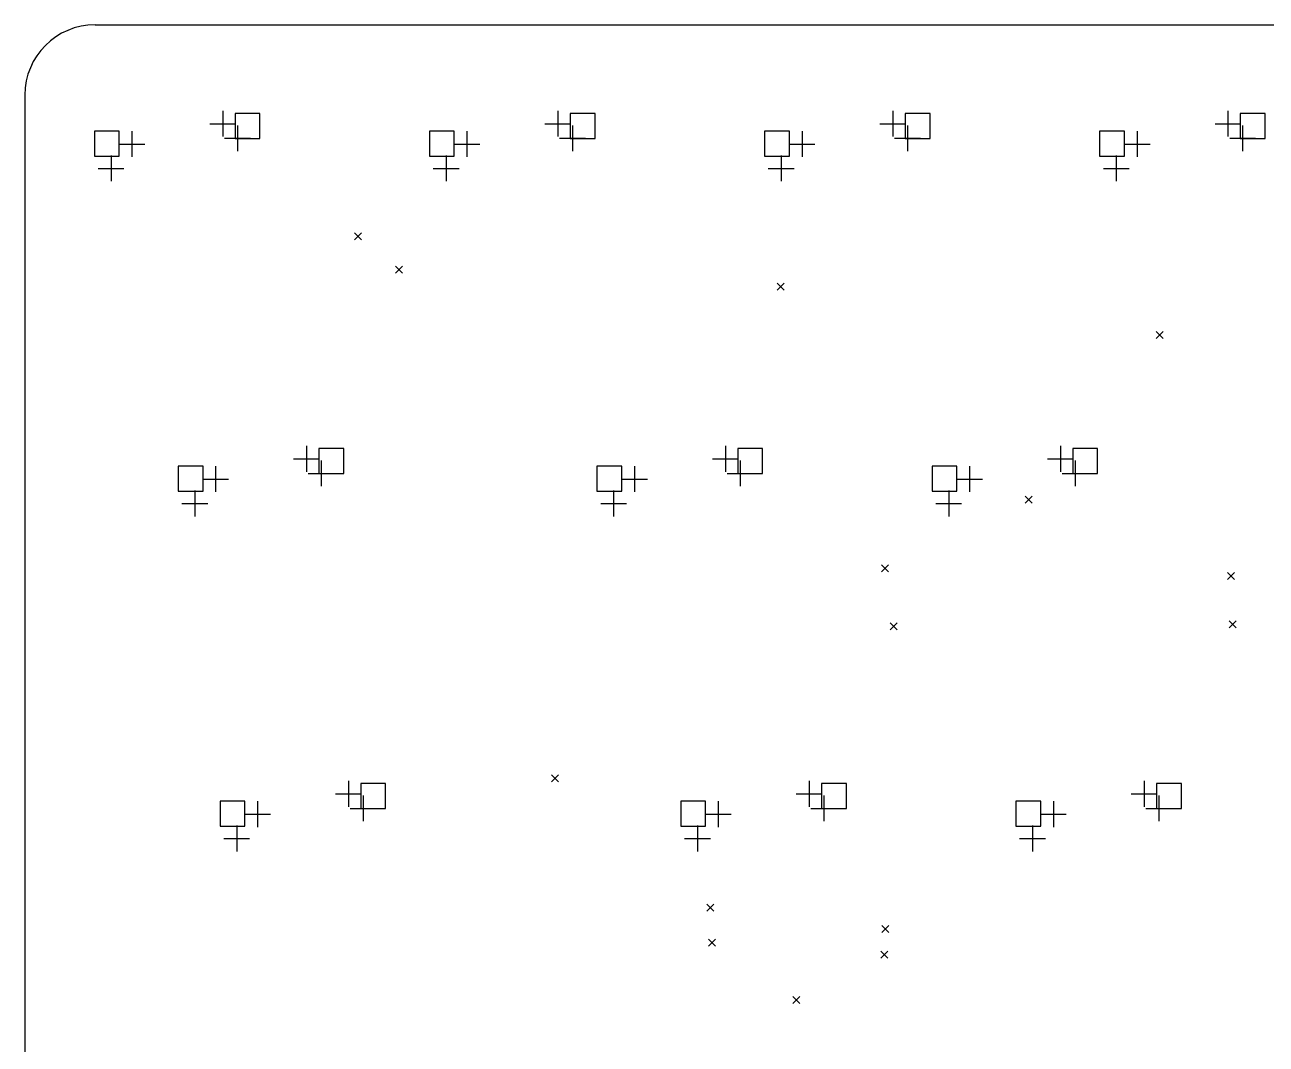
# Model space of a CAD drawing. Extents: x -0.1 to 11.2, y -4.6 to 0.
# Drawn here: x 0 to 2.778, y -2.282 to 0 of the extents above; entities that cross this region are included whole.
import ezdxf

# ---------------------------------------------------------------- set-up
doc = ezdxf.new("R2010")
doc.units = 0
doc.header["$MEASUREMENT"] = 0
doc.layers.add('BLACK', color=7, linetype='CONTINUOUS')

msp = doc.modelspace()

# ---------------------------------------------------------------- linework, layer by layer
at = {"layer": 'BLACK', "linetype": 'CONTINUOUS'}
for p, q in [((0.15748, 0), (11.063, 0)), ((0, -0.15748), (0, -3.77953)), ((0.442953, -0.192461), (0.442953, -0.250335)), ((1.19295, -0.192461), (1.19295, -0.250335)), ((1.94295, -0.192461), (1.94295, -0.250335)), ((2.69295, -0.192461), (2.69295, -0.250335)), ((0.414016, -0.221398), (0.47189, -0.221398)), ((0.526304, -0.198677), (0.470625, -0.198677)), ((0.470625, -0.198677), (0.470625, -0.254355)), ((0.526304, -0.254355), (0.526304, -0.198677)), ((1.16402, -0.221398), (1.22189, -0.221398)), ((1.2763, -0.198677), (1.22063, -0.198677)), ((1.22063, -0.198677), (1.22063, -0.254355)), ((1.2763, -0.254355), (1.2763, -0.198677)), ((1.91402, -0.221398), (1.97189, -0.221398)), ((2.0263, -0.198677), (1.97063, -0.198677)), ((1.97063, -0.198677), (1.97063, -0.254355)), ((2.0263, -0.254355), (2.0263, -0.198677)), ((2.66402, -0.221398), (2.72189, -0.221398)), ((2.7763, -0.198677), (2.72063, -0.198677)), ((2.72063, -0.198677), (2.72063, -0.254355)), ((2.7763, -0.254355), (2.7763, -0.198677)), ((0.211343, -0.238047), (0.155665, -0.238047)), ((0.155665, -0.238047), (0.155665, -0.293725)), ((0.211343, -0.293725), (0.211343, -0.238047)), ((0.239606, -0.237933), (0.239606, -0.295807)), ((0.475827, -0.225138), (0.475827, -0.283012)), ((0.961343, -0.238047), (0.905665, -0.238047)), ((0.905665, -0.238047), (0.905665, -0.293725)), ((0.961343, -0.293725), (0.961343, -0.238047)), ((0.989606, -0.237933), (0.989606, -0.295807)), ((1.22583, -0.225138), (1.22583, -0.283012)), ((1.71134, -0.238047), (1.65566, -0.238047)), ((1.65566, -0.238047), (1.65566, -0.293725)), ((1.71134, -0.293725), (1.71134, -0.238047)), ((1.73961, -0.237933), (1.73961, -0.295807)), ((1.97583, -0.225138), (1.97583, -0.283012)), ((2.46134, -0.238047), (2.40566, -0.238047)), ((2.40566, -0.238047), (2.40566, -0.293725)), ((2.46134, -0.293725), (2.46134, -0.238047)), ((2.48961, -0.237933), (2.48961, -0.295807)), ((2.72583, -0.225138), (2.72583, -0.283012)), ((0.210669, -0.26687), (0.268543, -0.26687)), ((0.44689, -0.254075), (0.504764, -0.254075)), ((0.470625, -0.254355), (0.526304, -0.254355)), ((0.960669, -0.26687), (1.01854, -0.26687)), ((1.19689, -0.254075), (1.25476, -0.254075)), ((1.22063, -0.254355), (1.2763, -0.254355)), ((1.71067, -0.26687), (1.76854, -0.26687)), ((1.94689, -0.254075), (2.00476, -0.254075)), ((1.97063, -0.254355), (2.0263, -0.254355)), ((2.46067, -0.26687), (2.51854, -0.26687)), ((2.69689, -0.254075), (2.75476, -0.254075)), ((2.72063, -0.254355), (2.7763, -0.254355)), ((0.155665, -0.293725), (0.211343, -0.293725)), ((0.192953, -0.292461), (0.192953, -0.350335)), ((0.905665, -0.293725), (0.961343, -0.293725)), ((0.942953, -0.292461), (0.942953, -0.350335)), ((1.65566, -0.293725), (1.71134, -0.293725)), ((1.69295, -0.292461), (1.69295, -0.350335)), ((2.40566, -0.293725), (2.46134, -0.293725)), ((2.44295, -0.292461), (2.44295, -0.350335)), ((0.164016, -0.321398), (0.22189, -0.321398)), ((0.914016, -0.321398), (0.97189, -0.321398)), ((1.66402, -0.321398), (1.72189, -0.321398)), ((2.41402, -0.321398), (2.47189, -0.321398)), ((0.738189, -0.465748), (0.753937, -0.481496)), ((0.753937, -0.465748), (0.738189, -0.481496)), ((0.829528, -0.540551), (0.845276, -0.556299)), ((0.845276, -0.540551), (0.829528, -0.556299)), ((1.68402, -0.578583), (1.69976, -0.594331)), ((1.69976, -0.578583), (1.68402, -0.594331)), ((2.53228, -0.68622), (2.54803, -0.701969)), ((2.54803, -0.68622), (2.53228, -0.701969)), ((0.630453, -0.942461), (0.630453, -1.00033)), ((1.56795, -0.942461), (1.56795, -1.00033)), ((2.31795, -0.942461), (2.31795, -1.00033)), ((0.601516, -0.971398), (0.65939, -0.971398)), ((0.713804, -0.948677), (0.658125, -0.948677)), ((0.658125, -0.948677), (0.658125, -1.00435)), ((0.713804, -1.00435), (0.713804, -0.948677)), ((1.53902, -0.971398), (1.59689, -0.971398)), ((1.6513, -0.948677), (1.59563, -0.948677)), ((1.59563, -0.948677), (1.59563, -1.00435)), ((1.6513, -1.00435), (1.6513, -0.948677)), ((2.28902, -0.971398), (2.34689, -0.971398)), ((2.4013, -0.948677), (2.34563, -0.948677)), ((2.34563, -0.948677), (2.34563, -1.00435)), ((2.4013, -1.00435), (2.4013, -0.948677)), ((0.398843, -0.988047), (0.343165, -0.988047)), ((0.343165, -0.988047), (0.343165, -1.04372)), ((0.398843, -1.04372), (0.398843, -0.988047)), ((0.427106, -0.987933), (0.427106, -1.04581)), ((0.663327, -0.975138), (0.663327, -1.03301)), ((1.33634, -0.988047), (1.28066, -0.988047)), ((1.28066, -0.988047), (1.28066, -1.04372)), ((1.33634, -1.04372), (1.33634, -0.988047)), ((1.36461, -0.987933), (1.36461, -1.04581)), ((1.60083, -0.975138), (1.60083, -1.03301)), ((2.08634, -0.988047), (2.03066, -0.988047)), ((2.03066, -0.988047), (2.03066, -1.04372)), ((2.08634, -1.04372), (2.08634, -0.988047)), ((2.11461, -0.987933), (2.11461, -1.04581)), ((2.35083, -0.975138), (2.35083, -1.03301)), ((0.398169, -1.01687), (0.456043, -1.01687)), ((0.63439, -1.00407), (0.692264, -1.00407)), ((0.658125, -1.00435), (0.713804, -1.00435)), ((1.33567, -1.01687), (1.39354, -1.01687)), ((1.57189, -1.00407), (1.62976, -1.00407)), ((1.59563, -1.00435), (1.6513, -1.00435)), ((2.08567, -1.01687), (2.14354, -1.01687)), ((2.32189, -1.00407), (2.37976, -1.00407)), ((2.34563, -1.00435), (2.4013, -1.00435)), ((0.343165, -1.04372), (0.398843, -1.04372)), ((0.380453, -1.04246), (0.380453, -1.10033)), ((1.28066, -1.04372), (1.33634, -1.04372)), ((1.31795, -1.04246), (1.31795, -1.10033)), ((2.03066, -1.04372), (2.08634, -1.04372)), ((2.06795, -1.04246), (2.06795, -1.10033)), ((2.23913, -1.05496), (2.25488, -1.07071)), ((2.25488, -1.05496), (2.23913, -1.07071)), ((0.351516, -1.0714), (0.40939, -1.0714)), ((1.28902, -1.0714), (1.34689, -1.0714)), ((2.03902, -1.0714), (2.09689, -1.0714)), ((1.91772, -1.20906), (1.93346, -1.2248)), ((1.93346, -1.20906), (1.91772, -1.2248)), ((2.69189, -1.2263), (2.70764, -1.24204)), ((2.70764, -1.2263), (2.69189, -1.24204)), ((1.93661, -1.33858), (1.95236, -1.35433)), ((1.95236, -1.33858), (1.93661, -1.35433)), ((2.69583, -1.33449), (2.71157, -1.35024)), ((2.71157, -1.33449), (2.69583, -1.35024)), ((0.724203, -1.69246), (0.724203, -1.75033)), ((1.17874, -1.67874), (1.19449, -1.69449)), ((1.19449, -1.67874), (1.17874, -1.69449)), ((1.75545, -1.69246), (1.75545, -1.75033)), ((2.50545, -1.69246), (2.50545, -1.75033)), ((0.695266, -1.7214), (0.75314, -1.7214)), ((0.807554, -1.69868), (0.751875, -1.69868)), ((0.751875, -1.69868), (0.751875, -1.75435)), ((0.807554, -1.75435), (0.807554, -1.69868)), ((1.72652, -1.7214), (1.78439, -1.7214)), ((1.8388, -1.69868), (1.78313, -1.69868)), ((1.78313, -1.69868), (1.78313, -1.75435)), ((1.8388, -1.75435), (1.8388, -1.69868)), ((2.47652, -1.7214), (2.53439, -1.7214)), ((2.5888, -1.69868), (2.53313, -1.69868)), ((2.53313, -1.69868), (2.53313, -1.75435)), ((2.5888, -1.75435), (2.5888, -1.69868)), ((0.492593, -1.73805), (0.436915, -1.73805)), ((0.436915, -1.73805), (0.436915, -1.79372)), ((0.492593, -1.79372), (0.492593, -1.73805)), ((0.520856, -1.73793), (0.520856, -1.79581)), ((0.757077, -1.72514), (0.757077, -1.78301)), ((1.52384, -1.73805), (1.46816, -1.73805)), ((1.46816, -1.73805), (1.46816, -1.79372)), ((1.52384, -1.79372), (1.52384, -1.73805)), ((1.55211, -1.73793), (1.55211, -1.79581)), ((1.78833, -1.72514), (1.78833, -1.78301)), ((2.27384, -1.73805), (2.21816, -1.73805)), ((2.21816, -1.73805), (2.21816, -1.79372)), ((2.27384, -1.79372), (2.27384, -1.73805)), ((2.30211, -1.73793), (2.30211, -1.79581)), ((2.53833, -1.72514), (2.53833, -1.78301)), ((0.491919, -1.76687), (0.549793, -1.76687)), ((0.72814, -1.75407), (0.786014, -1.75407)), ((0.751875, -1.75435), (0.807554, -1.75435)), ((1.52317, -1.76687), (1.58104, -1.76687)), ((1.75939, -1.75407), (1.81726, -1.75407)), ((1.78313, -1.75435), (1.8388, -1.75435)), ((2.27317, -1.76687), (2.33104, -1.76687)), ((2.50939, -1.75407), (2.56726, -1.75407)), ((2.53313, -1.75435), (2.5888, -1.75435)), ((0.436915, -1.79372), (0.492593, -1.79372)), ((0.474203, -1.79246), (0.474203, -1.85033)), ((1.46816, -1.79372), (1.52384, -1.79372)), ((1.50545, -1.79246), (1.50545, -1.85033)), ((2.21816, -1.79372), (2.27384, -1.79372)), ((2.25545, -1.79246), (2.25545, -1.85033)), ((0.445266, -1.8214), (0.50314, -1.8214)), ((1.47652, -1.8214), (1.53439, -1.8214)), ((2.22652, -1.8214), (2.28439, -1.8214)), ((1.52654, -1.96835), (1.54228, -1.98409)), ((1.54228, -1.96835), (1.52654, -1.98409)), ((1.9185, -2.01636), (1.93425, -2.03211)), ((1.93425, -2.01636), (1.9185, -2.03211)), ((1.53047, -2.04709), (1.54622, -2.06283)), ((1.54622, -2.04709), (1.53047, -2.06283)), ((1.91575, -2.07341), (1.9315, -2.08915)), ((1.9315, -2.07341), (1.91575, -2.08915)), ((1.7189, -2.1752), (1.73465, -2.19094)), ((1.73465, -2.1752), (1.7189, -2.19094))]:
    msp.add_line(p, q, dxfattribs=at)
at = {"layer": 'BLACK'}
msp.add_arc((0.15748, -0.15748), 0.15748, 90, 180, dxfattribs=at)

doc.saveas('drawing.dxf')
